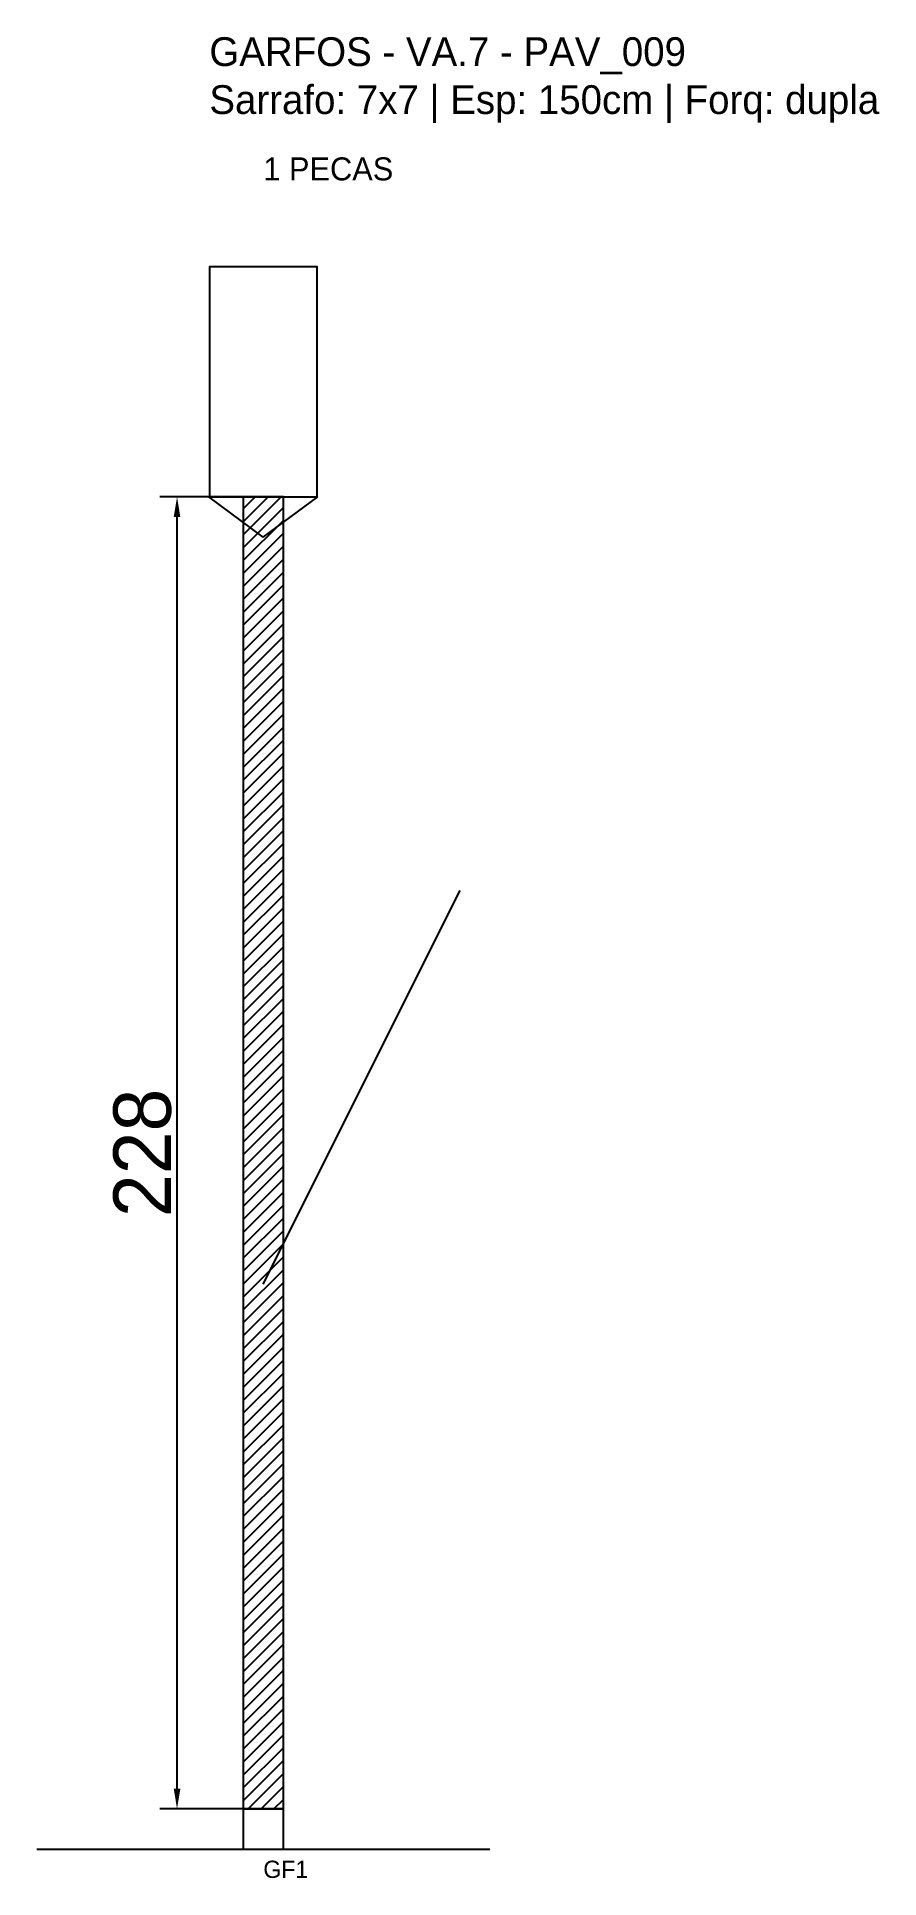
# Model space of a CAD drawing. Header units: metres. Extents: x -30 to 116, y -12 to 308.
import ezdxf

# ---------------------------------------------------------------- set-up
doc = ezdxf.new("R2010")
doc.units = ezdxf.units.M
for name, color, linetype in [('BARRA_ANCORAGEM', 1, 'Continuous'), ('COTA', 241, 'Continuous'), ('GARFOS OK', 3, 'Continuous'), ('NOME DA VIGA', 6, 'Continuous'), ('SARR_7x7', 40, 'Continuous'), ('VIGAS', 3, 'Continuous')]:
    doc.layers.add(name, color=color, linetype=linetype)
doc.dimstyles.new('EZ DXF', dxfattribs={"dimtxt": 10, "dimasz": 3.5, "dimexe": 3, "dimexo": 1.5, "dimgap": 1, "dimtad": 1, "dimdec": 1, "dimdsep": 46, "dimcen": 2.5, "dimazin": 3, "dimtfac": 1, "dimtmove": 0, "dimatfit": 3})

msp = doc.modelspace()

# ---------------------------------------------------------------- hatches: boundary and pattern name
at = {"layer": 'COTA'}
h = msp.add_hatch(dxfattribs=at)
h.set_pattern_fill('ANSI31', scale=0.5)
h.paths.add_polyline_path([(5.88, 0), (12.88, 0), (12.88, 228), (5.88, 228)])

# ---------------------------------------------------------------- linework, layer by layer
at = {"layer": 'BARRA_ANCORAGEM'}
msp.add_line((9.38, 91.2), (43.58, 159.6), dxfattribs=at)
at = {"layer": 'GARFOS OK'}
for p, q in [((9.38, 221), (-0.12, 228)), ((-0.12, 228), (18.88, 228)), ((9.38, 221), (18.88, 228))]:
    msp.add_line(p, q, dxfattribs=at)
at = {"layer": 'GARFOS OK', "linetype": 'CONTINUOUS'}
msp.add_line((-30, -7), (48.77, -7), dxfattribs=at)
at = {"layer": 'GARFOS OK'}
msp.add_lwpolyline([(5.88, 0), (12.88, 0), (12.88, 228), (5.88, 228), (5.88, 0)], dxfattribs=at)
at = {"layer": 'SARR_7x7'}
msp.add_lwpolyline([(5.88, -7), (12.88, -7), (12.88, 0), (5.88, 0), (5.88, -7)], dxfattribs=at)
at = {"layer": 'VIGAS'}
msp.add_lwpolyline([(0, 228), (18.77, 228), (18.77, 268), (0, 268), (0, 228)], dxfattribs=at)

# ---------------------------------------------------------------- texts
at = {"layer": 'NOME DA VIGA'}
for s, height, p in [('1 PECAS', 4, (9.38, 283)), ('GF1', 3, (9.38, -12))]:
    msp.add_text(s, height=height, dxfattribs=at).set_placement(p)
at = {"layer": 'NOME DA VIGA', "insert": (0, 293), "char_height": 5, "attachment_point": 7}
msp.add_mtext('GARFOS - VA.7 - PAV_009\\PSarrafo: 7x7 | Esp: 150cm | Forq: dupla', dxfattribs=at)

# ---------------------------------------------------------------- dimensions: what is measured, and where the dimension line sits
at = {"layer": 'COTA'}
msp.add_linear_dim(base=(-5.62, 0), p1=(9.38, 0), p2=(9.38, 228), angle=90, dimstyle='EZ DXF', dxfattribs=at).render()

doc.saveas('drawing.dxf')
